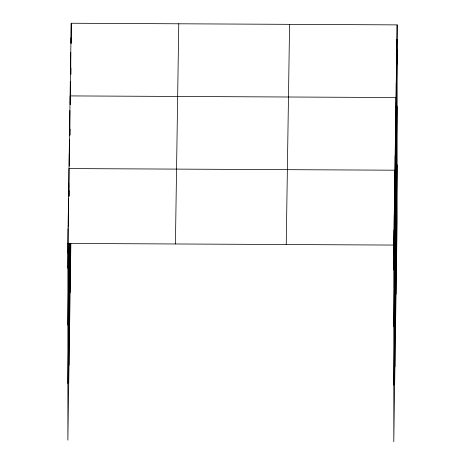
<?xml version="1.0" encoding="UTF-8"?>
<svg xmlns="http://www.w3.org/2000/svg" width="465" height="465" viewBox="0 0 465 465"><rect width="100%" height="100%" fill="white"/><g stroke="black" fill="none" stroke-linecap="round" stroke-linejoin="round"><path stroke-width="0.7" d="M397.133 24.883L393.785 245.067L393.785 441.75L397.133 221.567L397.133 24.883L71.215 23.25L67.867 243.433L67.867 440.117L70.86 243.462M67.867 268.282L68.245 243.329M68.495 226.926L68.582 221.224M68.96 196.271L69.047 190.65M69.425 165.738L69.523 159.507M69.983 129.061L69.889 135.286L69.889 110.443M70.448 98.615L70.366 104.148L70.331 81.381M70.814 74.394L70.913 68.163M67.867 324.989L69.111 243.207M67.867 383.41L69.994 243.503M175.421 243.974L178.769 23.791M286.231 244.526L289.579 24.343M393.785 269.909L397.133 49.726M393.785 326.616L397.133 106.433M393.785 385.043L397.133 164.86M67.867 243.433L393.785 245.067M396.912 39.415L396.912 64.257M396.692 53.946L396.692 78.794M396.471 68.477L396.471 93.326M396.25 83.008L396.25 107.857M396.029 294.229L396.029 97.54L70.11 95.912L70.11 104.427M395.808 112.077L395.808 136.919M395.587 126.608L395.587 151.451M395.366 141.139L395.366 165.982M395.145 155.67L395.145 180.519M394.925 366.885L394.925 170.202L69.006 168.574L69.006 196.218M394.698 185.175L394.698 210.023M394.465 200.148L394.465 224.996M394.239 215.121L394.239 239.969M394.012 230.094L394.012 254.936M71.215 23.25L71.215 43.129M70.994 37.781L70.994 43.46M70.773 52.313L70.773 74.319M70.552 66.844L70.552 73.947M70.11 243.59L70.11 292.595M69.669 124.975L69.669 134.914M69.448 139.506L69.448 164.354M69.227 154.037L69.227 166.11M69.006 243.125L69.006 365.257M68.779 183.541L68.779 196.323M68.547 198.514L68.547 223.363M68.32 213.487L68.32 226.978M68.093 228.46L68.093 253.309"/></g></svg>
